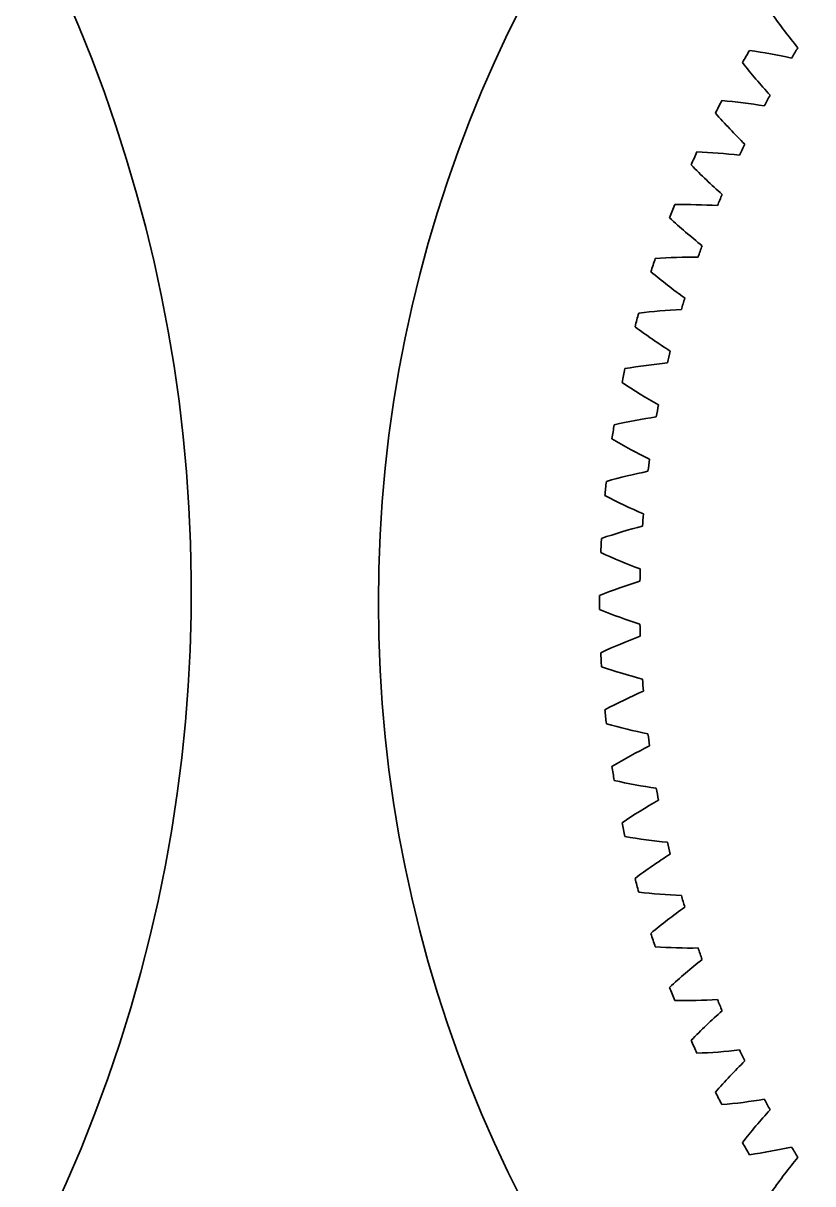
# Model space of a CAD drawing. Header units: inches. Extents: x 1.4 to 27.7, y -14.7 to -0.1.
# Drawn here: x 14.57 to 18.06, y -10.12 to -5 of the extents above; entities that cross this region are included whole.
import ezdxf

# ---------------------------------------------------------------- set-up
doc = ezdxf.new("R2010")
doc.units = ezdxf.units.IN
doc.header["$MEASUREMENT"] = 0
doc.layers.add('Layer 1', color=7, linetype='Continuous')

# ---------------------------------------------------------------- blocks, each defined once
blk = doc.blocks.new('block 82')
at = {"layer": 'Layer 1', "color": 7, "lineweight": 35, "true_color": 0xffffff}
blk.add_open_spline([(17.8792, -4.9552), (17.9154, -5.0068), (17.9537, -5.0569), (17.9939, -5.1055)], degree=3, dxfattribs=at)
blk = doc.blocks.new('block 83')
at = {"layer": 'Layer 1', "color": 7, "lineweight": 35, "true_color": 0xffffff}
blk.add_open_spline([(17.9939, -5.1055), (17.9845, -5.1207), (17.9751, -5.136), (17.9658, -5.1513)], degree=3, dxfattribs=at)
blk = doc.blocks.new('block 84')
at = {"layer": 'Layer 1', "color": 7, "lineweight": 35, "true_color": 0xffffff}
blk.add_open_spline([(17.9658, -5.1513), (17.9043, -5.1375), (17.8422, -5.1262), (17.7798, -5.1173)], degree=3, dxfattribs=at)
blk = doc.blocks.new('block 85')
at = {"layer": 'Layer 1', "color": 7, "lineweight": 35, "true_color": 0xffffff}
blk.add_open_spline([(17.7798, -5.1173), (17.7693, -5.1353), (17.7589, -5.1533), (17.7487, -5.1713)], degree=3, dxfattribs=at)
blk = doc.blocks.new('block 86')
at = {"layer": 'Layer 1', "color": 7, "lineweight": 35, "true_color": 0xffffff}
blk.add_open_spline([(17.7487, -5.1713), (17.7875, -5.221), (17.8284, -5.269), (17.8711, -5.3154)], degree=3, dxfattribs=at)
blk = doc.blocks.new('block 87')
at = {"layer": 'Layer 1', "color": 7, "lineweight": 35, "true_color": 0xffffff}
blk.add_open_spline([(17.8711, -5.3154), (17.8625, -5.3311), (17.8539, -5.3469), (17.8454, -5.3627)], degree=3, dxfattribs=at)
blk = doc.blocks.new('block 88')
at = {"layer": 'Layer 1', "color": 7, "lineweight": 35, "true_color": 0xffffff}
blk.add_open_spline([(17.8454, -5.3627), (17.7833, -5.3521), (17.7207, -5.344), (17.6579, -5.3385)], degree=3, dxfattribs=at)
blk = doc.blocks.new('block 89')
at = {"layer": 'Layer 1', "color": 7, "lineweight": 35, "true_color": 0xffffff}
blk.add_open_spline([(17.6579, -5.3385), (17.6484, -5.3569), (17.6389, -5.3754), (17.6296, -5.394)], degree=3, dxfattribs=at)
blk = doc.blocks.new('block 90')
at = {"layer": 'Layer 1', "color": 7, "lineweight": 35, "true_color": 0xffffff}
blk.add_open_spline([(17.6296, -5.394), (17.6711, -5.4415), (17.7143, -5.4874), (17.7594, -5.5315)], degree=3, dxfattribs=at)
blk = doc.blocks.new('block 91')
at = {"layer": 'Layer 1', "color": 7, "lineweight": 35, "true_color": 0xffffff}
blk.add_open_spline([(17.7594, -5.5315), (17.7516, -5.5476), (17.7439, -5.5638), (17.7363, -5.58)], degree=3, dxfattribs=at)
blk = doc.blocks.new('block 92')
at = {"layer": 'Layer 1', "color": 7, "lineweight": 35, "true_color": 0xffffff}
blk.add_open_spline([(17.7363, -5.58), (17.6737, -5.5727), (17.6107, -5.5679), (17.5478, -5.5657)], degree=3, dxfattribs=at)
blk = doc.blocks.new('block 93')
at = {"layer": 'Layer 1', "color": 7, "lineweight": 35, "true_color": 0xffffff}
blk.add_open_spline([(17.5478, -5.5657), (17.5392, -5.5846), (17.5307, -5.6036), (17.5224, -5.6226)], degree=3, dxfattribs=at)
blk = doc.blocks.new('block 94')
at = {"layer": 'Layer 1', "color": 7, "lineweight": 35, "true_color": 0xffffff}
blk.add_open_spline([(17.5224, -5.6226), (17.5662, -5.6679), (17.6119, -5.7114), (17.6592, -5.7531)], degree=3, dxfattribs=at)
blk = doc.blocks.new('block 95')
at = {"layer": 'Layer 1', "color": 7, "lineweight": 35, "true_color": 0xffffff}
blk.add_open_spline([(17.6592, -5.7531), (17.6523, -5.7696), (17.6454, -5.7862), (17.6386, -5.8028)], degree=3, dxfattribs=at)
blk = doc.blocks.new('block 96')
at = {"layer": 'Layer 1', "color": 7, "lineweight": 35, "true_color": 0xffffff}
blk.add_open_spline([(17.6386, -5.8028), (17.5757, -5.7988), (17.5127, -5.7973), (17.4496, -5.7983)], degree=3, dxfattribs=at)
blk = doc.blocks.new('block 97')
at = {"layer": 'Layer 1', "color": 7, "lineweight": 35, "true_color": 0xffffff}
blk.add_open_spline([(17.4496, -5.7983), (17.442, -5.8177), (17.4346, -5.8371), (17.4273, -5.8565)], degree=3, dxfattribs=at)
blk = doc.blocks.new('block 98')
at = {"layer": 'Layer 1', "color": 7, "lineweight": 35, "true_color": 0xffffff}
blk.add_open_spline([(17.4273, -5.8565), (17.4734, -5.8994), (17.5213, -5.9405), (17.5707, -5.9796)], degree=3, dxfattribs=at)
blk = doc.blocks.new('block 99')
at = {"layer": 'Layer 1', "color": 7, "lineweight": 35, "true_color": 0xffffff}
blk.add_open_spline([(17.5707, -5.9796), (17.5647, -5.9965), (17.5587, -6.0134), (17.5528, -6.0303)], degree=3, dxfattribs=at)
blk = doc.blocks.new('block 100')
at = {"layer": 'Layer 1', "color": 7, "lineweight": 35, "true_color": 0xffffff}
blk.add_open_spline([(17.5528, -6.0303), (17.4897, -6.0296), (17.4267, -6.0314), (17.3638, -6.0358)], degree=3, dxfattribs=at)
blk = doc.blocks.new('block 101')
at = {"layer": 'Layer 1', "color": 7, "lineweight": 35, "true_color": 0xffffff}
blk.add_open_spline([(17.3638, -6.0358), (17.3572, -6.0555), (17.3508, -6.0753), (17.3445, -6.0951)], degree=3, dxfattribs=at)
blk = doc.blocks.new('block 102')
at = {"layer": 'Layer 1', "color": 7, "lineweight": 35, "true_color": 0xffffff}
blk.add_open_spline([(17.3445, -6.0951), (17.3929, -6.1355), (17.4428, -6.1741), (17.4942, -6.2105)], degree=3, dxfattribs=at)
blk = doc.blocks.new('block 103')
at = {"layer": 'Layer 1', "color": 7, "lineweight": 35, "true_color": 0xffffff}
blk.add_open_spline([(17.4942, -6.2105), (17.4891, -6.2277), (17.484, -6.2449), (17.479, -6.2621)], degree=3, dxfattribs=at)
blk = doc.blocks.new('block 104')
at = {"layer": 'Layer 1', "color": 7, "lineweight": 35, "true_color": 0xffffff}
blk.add_open_spline([(17.479, -6.2621), (17.416, -6.2647), (17.3531, -6.2698), (17.2905, -6.2774)], degree=3, dxfattribs=at)
blk = doc.blocks.new('block 105')
at = {"layer": 'Layer 1', "color": 7, "lineweight": 35, "true_color": 0xffffff}
blk.add_open_spline([(17.2905, -6.2774), (17.285, -6.2974), (17.2796, -6.3175), (17.2744, -6.3376)], degree=3, dxfattribs=at)
blk = doc.blocks.new('block 106')
at = {"layer": 'Layer 1', "color": 7, "lineweight": 35, "true_color": 0xffffff}
blk.add_open_spline([(17.2744, -6.3376), (17.3248, -6.3755), (17.3767, -6.4114), (17.4299, -6.4451)], degree=3, dxfattribs=at)
blk = doc.blocks.new('block 107')
at = {"layer": 'Layer 1', "color": 7, "lineweight": 35, "true_color": 0xffffff}
blk.add_open_spline([(17.4299, -6.4451), (17.4257, -6.4625), (17.4215, -6.4799), (17.4174, -6.4974)], degree=3, dxfattribs=at)
blk = doc.blocks.new('block 108')
at = {"layer": 'Layer 1', "color": 7, "lineweight": 35, "true_color": 0xffffff}
blk.add_open_spline([(17.4174, -6.4974), (17.3546, -6.5033), (17.2921, -6.5117), (17.23, -6.5225)], degree=3, dxfattribs=at)
blk = doc.blocks.new('block 109')
at = {"layer": 'Layer 1', "color": 7, "lineweight": 35, "true_color": 0xffffff}
blk.add_open_spline([(17.23, -6.5225), (17.2255, -6.5428), (17.2212, -6.5632), (17.217, -6.5835)], degree=3, dxfattribs=at)
blk = doc.blocks.new('block 110')
at = {"layer": 'Layer 1', "color": 7, "lineweight": 35, "true_color": 0xffffff}
blk.add_open_spline([(17.217, -6.5835), (17.2693, -6.6187), (17.323, -6.6518), (17.378, -6.6827)], degree=3, dxfattribs=at)
blk = doc.blocks.new('block 111')
at = {"layer": 'Layer 1', "color": 7, "lineweight": 35, "true_color": 0xffffff}
blk.add_open_spline([(17.378, -6.6827), (17.3746, -6.7003), (17.3714, -6.7179), (17.3682, -6.7356)], degree=3, dxfattribs=at)
blk = doc.blocks.new('block 112')
at = {"layer": 'Layer 1', "color": 7, "lineweight": 35, "true_color": 0xffffff}
blk.add_open_spline([(17.3682, -6.7356), (17.3058, -6.7447), (17.2438, -6.7564), (17.1824, -6.7705)], degree=3, dxfattribs=at)
blk = doc.blocks.new('block 113')
at = {"layer": 'Layer 1', "color": 7, "lineweight": 35, "true_color": 0xffffff}
blk.add_open_spline([(17.1824, -6.7705), (17.179, -6.791), (17.1757, -6.8115), (17.1726, -6.8321)], degree=3, dxfattribs=at)
blk = doc.blocks.new('block 114')
at = {"layer": 'Layer 1', "color": 7, "lineweight": 35, "true_color": 0xffffff}
blk.add_open_spline([(17.1726, -6.8321), (17.2267, -6.8645), (17.2821, -6.8947), (17.3386, -6.9227)], degree=3, dxfattribs=at)
blk = doc.blocks.new('block 115')
at = {"layer": 'Layer 1', "color": 7, "lineweight": 35, "true_color": 0xffffff}
blk.add_open_spline([(17.3386, -6.9227), (17.3361, -6.9405), (17.3338, -6.9582), (17.3315, -6.976)], degree=3, dxfattribs=at)
blk = doc.blocks.new('block 116')
at = {"layer": 'Layer 1', "color": 7, "lineweight": 35, "true_color": 0xffffff}
blk.add_open_spline([(17.3315, -6.976), (17.2697, -6.9884), (17.2084, -7.0033), (17.1478, -7.0206)], degree=3, dxfattribs=at)
blk = doc.blocks.new('block 117')
at = {"layer": 'Layer 1', "color": 7, "lineweight": 35, "true_color": 0xffffff}
blk.add_open_spline([(17.1478, -7.0206), (17.1455, -7.0413), (17.1433, -7.0619), (17.1413, -7.0826)], degree=3, dxfattribs=at)
blk = doc.blocks.new('block 118')
at = {"layer": 'Layer 1', "color": 7, "lineweight": 35, "true_color": 0xffffff}
blk.add_open_spline([(17.1413, -7.0826), (17.197, -7.1121), (17.2538, -7.1394), (17.3117, -7.1644)], degree=3, dxfattribs=at)
blk = doc.blocks.new('block 119')
at = {"layer": 'Layer 1', "color": 7, "lineweight": 35, "true_color": 0xffffff}
blk.add_open_spline([(17.3117, -7.1644), (17.3102, -7.1823), (17.3088, -7.2002), (17.3075, -7.218)], degree=3, dxfattribs=at)
blk = doc.blocks.new('block 120')
at = {"layer": 'Layer 1', "color": 7, "lineweight": 35, "true_color": 0xffffff}
blk.add_open_spline([(17.3075, -7.218), (17.2464, -7.2337), (17.186, -7.2517), (17.1264, -7.2722)], degree=3, dxfattribs=at)
blk = doc.blocks.new('block 121')
at = {"layer": 'Layer 1', "color": 7, "lineweight": 35, "true_color": 0xffffff}
blk.add_open_spline([(17.1264, -7.2722), (17.1252, -7.2929), (17.124, -7.3137), (17.1231, -7.3345)], degree=3, dxfattribs=at)
blk = doc.blocks.new('block 122')
at = {"layer": 'Layer 1', "color": 7, "lineweight": 35, "true_color": 0xffffff}
blk.add_open_spline([(17.1231, -7.3345), (17.1803, -7.361), (17.2385, -7.3853), (17.2976, -7.4072)], degree=3, dxfattribs=at)
blk = doc.blocks.new('block 123')
at = {"layer": 'Layer 1', "color": 7, "lineweight": 35, "true_color": 0xffffff}
blk.add_open_spline([(17.2976, -7.4072), (17.297, -7.4252), (17.2966, -7.4431), (17.2962, -7.461)], degree=3, dxfattribs=at)
blk = doc.blocks.new('block 124')
at = {"layer": 'Layer 1', "color": 7, "lineweight": 35, "true_color": 0xffffff}
blk.add_open_spline([(17.2962, -7.461), (17.236, -7.4798), (17.1766, -7.501), (17.1181, -7.5246)], degree=3, dxfattribs=at)
blk = doc.blocks.new('block 125')
at = {"layer": 'Layer 1', "color": 7, "lineweight": 35, "true_color": 0xffffff}
blk.add_open_spline([(17.1181, -7.5246), (17.118, -7.5453), (17.118, -7.5661), (17.1181, -7.5869)], degree=3, dxfattribs=at)
blk = doc.blocks.new('block 126')
at = {"layer": 'Layer 1', "color": 7, "lineweight": 35, "true_color": 0xffffff}
blk.add_open_spline([(17.1181, -7.5869), (17.1766, -7.6105), (17.236, -7.6317), (17.2962, -7.6504)], degree=3, dxfattribs=at)
blk = doc.blocks.new('block 127')
at = {"layer": 'Layer 1', "color": 7, "lineweight": 35, "true_color": 0xffffff}
blk.add_open_spline([(17.2962, -7.6504), (17.2966, -7.6684), (17.297, -7.6863), (17.2976, -7.7042)], degree=3, dxfattribs=at)
blk = doc.blocks.new('block 128')
at = {"layer": 'Layer 1', "color": 7, "lineweight": 35, "true_color": 0xffffff}
blk.add_open_spline([(17.2976, -7.7042), (17.2385, -7.7261), (17.1803, -7.7504), (17.1231, -7.777)], degree=3, dxfattribs=at)
blk = doc.blocks.new('block 129')
at = {"layer": 'Layer 1', "color": 7, "lineweight": 35, "true_color": 0xffffff}
blk.add_open_spline([(17.1231, -7.777), (17.124, -7.7978), (17.1252, -7.8185), (17.1264, -7.8393)], degree=3, dxfattribs=at)
blk = doc.blocks.new('block 130')
at = {"layer": 'Layer 1', "color": 7, "lineweight": 35, "true_color": 0xffffff}
blk.add_open_spline([(17.1264, -7.8393), (17.186, -7.8597), (17.2464, -7.8778), (17.3075, -7.8934)], degree=3, dxfattribs=at)
blk = doc.blocks.new('block 131')
at = {"layer": 'Layer 1', "color": 7, "lineweight": 35, "true_color": 0xffffff}
blk.add_open_spline([(17.3075, -7.8934), (17.3088, -7.9113), (17.3102, -7.9292), (17.3117, -7.947)], degree=3, dxfattribs=at)
blk = doc.blocks.new('block 132')
at = {"layer": 'Layer 1', "color": 7, "lineweight": 35, "true_color": 0xffffff}
blk.add_open_spline([(17.3117, -7.947), (17.2538, -7.972), (17.197, -7.9993), (17.1413, -8.0288)], degree=3, dxfattribs=at)
blk = doc.blocks.new('block 133')
at = {"layer": 'Layer 1', "color": 7, "lineweight": 35, "true_color": 0xffffff}
blk.add_open_spline([(17.1413, -8.0288), (17.1433, -8.0495), (17.1455, -8.0702), (17.1478, -8.0908)], degree=3, dxfattribs=at)
blk = doc.blocks.new('block 134')
at = {"layer": 'Layer 1', "color": 7, "lineweight": 35, "true_color": 0xffffff}
blk.add_open_spline([(17.1478, -8.0908), (17.2084, -8.1081), (17.2697, -8.123), (17.3315, -8.1354)], degree=3, dxfattribs=at)
blk = doc.blocks.new('block 135')
at = {"layer": 'Layer 1', "color": 7, "lineweight": 35, "true_color": 0xffffff}
blk.add_open_spline([(17.3315, -8.1354), (17.3338, -8.1532), (17.3361, -8.171), (17.3386, -8.1888)], degree=3, dxfattribs=at)
blk = doc.blocks.new('block 136')
at = {"layer": 'Layer 1', "color": 7, "lineweight": 35, "true_color": 0xffffff}
blk.add_open_spline([(17.3386, -8.1888), (17.2821, -8.2167), (17.2267, -8.247), (17.1726, -8.2794)], degree=3, dxfattribs=at)
blk = doc.blocks.new('block 137')
at = {"layer": 'Layer 1', "color": 7, "lineweight": 35, "true_color": 0xffffff}
blk.add_open_spline([(17.1726, -8.2794), (17.1757, -8.2999), (17.179, -8.3205), (17.1824, -8.341)], degree=3, dxfattribs=at)
blk = doc.blocks.new('block 138')
at = {"layer": 'Layer 1', "color": 7, "lineweight": 35, "true_color": 0xffffff}
blk.add_open_spline([(17.1824, -8.341), (17.2438, -8.3551), (17.3058, -8.3667), (17.3682, -8.3759)], degree=3, dxfattribs=at)
blk = doc.blocks.new('block 139')
at = {"layer": 'Layer 1', "color": 7, "lineweight": 35, "true_color": 0xffffff}
blk.add_open_spline([(17.3682, -8.3759), (17.3714, -8.3935), (17.3746, -8.4112), (17.378, -8.4288)], degree=3, dxfattribs=at)
blk = doc.blocks.new('block 140')
at = {"layer": 'Layer 1', "color": 7, "lineweight": 35, "true_color": 0xffffff}
blk.add_open_spline([(17.378, -8.4288), (17.323, -8.4597), (17.2693, -8.4927), (17.217, -8.5279)], degree=3, dxfattribs=at)
blk = doc.blocks.new('block 141')
at = {"layer": 'Layer 1', "color": 7, "lineweight": 35, "true_color": 0xffffff}
blk.add_open_spline([(17.217, -8.5279), (17.2212, -8.5483), (17.2255, -8.5686), (17.23, -8.5889)], degree=3, dxfattribs=at)
blk = doc.blocks.new('block 142')
at = {"layer": 'Layer 1', "color": 7, "lineweight": 35, "true_color": 0xffffff}
blk.add_open_spline([(17.23, -8.5889), (17.2921, -8.5998), (17.3546, -8.6082), (17.4174, -8.6141)], degree=3, dxfattribs=at)
blk = doc.blocks.new('block 143')
at = {"layer": 'Layer 1', "color": 7, "lineweight": 35, "true_color": 0xffffff}
blk.add_open_spline([(17.4174, -8.6141), (17.4215, -8.6315), (17.4257, -8.649), (17.4299, -8.6664)], degree=3, dxfattribs=at)
blk = doc.blocks.new('block 144')
at = {"layer": 'Layer 1', "color": 7, "lineweight": 35, "true_color": 0xffffff}
blk.add_open_spline([(17.4299, -8.6664), (17.3767, -8.7001), (17.3248, -8.736), (17.2744, -8.7738)], degree=3, dxfattribs=at)
blk = doc.blocks.new('block 145')
at = {"layer": 'Layer 1', "color": 7, "lineweight": 35, "true_color": 0xffffff}
blk.add_open_spline([(17.2744, -8.7738), (17.2796, -8.794), (17.285, -8.814), (17.2905, -8.8341)], degree=3, dxfattribs=at)
blk = doc.blocks.new('block 146')
at = {"layer": 'Layer 1', "color": 7, "lineweight": 35, "true_color": 0xffffff}
blk.add_open_spline([(17.2905, -8.8341), (17.3531, -8.8417), (17.416, -8.8468), (17.479, -8.8494)], degree=3, dxfattribs=at)
blk = doc.blocks.new('block 147')
at = {"layer": 'Layer 1', "color": 7, "lineweight": 35, "true_color": 0xffffff}
blk.add_open_spline([(17.479, -8.8494), (17.484, -8.8666), (17.4891, -8.8838), (17.4942, -8.9009)], degree=3, dxfattribs=at)
blk = doc.blocks.new('block 148')
at = {"layer": 'Layer 1', "color": 7, "lineweight": 35, "true_color": 0xffffff}
blk.add_open_spline([(17.4942, -8.9009), (17.4428, -8.9374), (17.3929, -8.9759), (17.3445, -9.0164)], degree=3, dxfattribs=at)
blk = doc.blocks.new('block 149')
at = {"layer": 'Layer 1', "color": 7, "lineweight": 35, "true_color": 0xffffff}
blk.add_open_spline([(17.3445, -9.0164), (17.3508, -9.0362), (17.3572, -9.056), (17.3638, -9.0757)], degree=3, dxfattribs=at)
blk = doc.blocks.new('block 150')
at = {"layer": 'Layer 1', "color": 7, "lineweight": 35, "true_color": 0xffffff}
blk.add_open_spline([(17.3638, -9.0757), (17.4267, -9.08), (17.4897, -9.0818), (17.5528, -9.0811)], degree=3, dxfattribs=at)
blk = doc.blocks.new('block 151')
at = {"layer": 'Layer 1', "color": 7, "lineweight": 35, "true_color": 0xffffff}
blk.add_open_spline([(17.5528, -9.0811), (17.5587, -9.098), (17.5647, -9.1149), (17.5707, -9.1318)], degree=3, dxfattribs=at)
blk = doc.blocks.new('block 152')
at = {"layer": 'Layer 1', "color": 7, "lineweight": 35, "true_color": 0xffffff}
blk.add_open_spline([(17.5707, -9.1318), (17.5213, -9.1709), (17.4734, -9.212), (17.4273, -9.255)], degree=3, dxfattribs=at)
blk = doc.blocks.new('block 153')
at = {"layer": 'Layer 1', "color": 7, "lineweight": 35, "true_color": 0xffffff}
blk.add_open_spline([(17.4273, -9.255), (17.4346, -9.2744), (17.442, -9.2938), (17.4496, -9.3132)], degree=3, dxfattribs=at)
blk = doc.blocks.new('block 154')
at = {"layer": 'Layer 1', "color": 7, "lineweight": 35, "true_color": 0xffffff}
blk.add_open_spline([(17.4496, -9.3132), (17.5127, -9.3142), (17.5757, -9.3127), (17.6386, -9.3087)], degree=3, dxfattribs=at)
blk = doc.blocks.new('block 155')
at = {"layer": 'Layer 1', "color": 7, "lineweight": 35, "true_color": 0xffffff}
blk.add_open_spline([(17.6386, -9.3087), (17.6454, -9.3253), (17.6523, -9.3418), (17.6592, -9.3584)], degree=3, dxfattribs=at)
blk = doc.blocks.new('block 156')
at = {"layer": 'Layer 1', "color": 7, "lineweight": 35, "true_color": 0xffffff}
blk.add_open_spline([(17.6592, -9.3584), (17.6119, -9.4), (17.5662, -9.4435), (17.5224, -9.4888)], degree=3, dxfattribs=at)
blk = doc.blocks.new('block 157')
at = {"layer": 'Layer 1', "color": 7, "lineweight": 35, "true_color": 0xffffff}
blk.add_open_spline([(17.5224, -9.4888), (17.5307, -9.5079), (17.5392, -9.5269), (17.5478, -9.5458)], degree=3, dxfattribs=at)
blk = doc.blocks.new('block 158')
at = {"layer": 'Layer 1', "color": 7, "lineweight": 35, "true_color": 0xffffff}
blk.add_open_spline([(17.5478, -9.5458), (17.6107, -9.5435), (17.6737, -9.5387), (17.7363, -9.5314)], degree=3, dxfattribs=at)
blk = doc.blocks.new('block 159')
at = {"layer": 'Layer 1', "color": 7, "lineweight": 35, "true_color": 0xffffff}
blk.add_open_spline([(17.7363, -9.5314), (17.7439, -9.5477), (17.7516, -9.5638), (17.7594, -9.58)], degree=3, dxfattribs=at)
blk = doc.blocks.new('block 160')
at = {"layer": 'Layer 1', "color": 7, "lineweight": 35, "true_color": 0xffffff}
blk.add_open_spline([(17.7594, -9.58), (17.7143, -9.624), (17.6711, -9.6699), (17.6296, -9.7175)], degree=3, dxfattribs=at)
blk = doc.blocks.new('block 161')
at = {"layer": 'Layer 1', "color": 7, "lineweight": 35, "true_color": 0xffffff}
blk.add_open_spline([(17.6296, -9.7175), (17.6389, -9.736), (17.6484, -9.7545), (17.6579, -9.773)], degree=3, dxfattribs=at)
blk = doc.blocks.new('block 162')
at = {"layer": 'Layer 1', "color": 7, "lineweight": 35, "true_color": 0xffffff}
blk.add_open_spline([(17.6579, -9.773), (17.7207, -9.7674), (17.7833, -9.7594), (17.8454, -9.7488)], degree=3, dxfattribs=at)
blk = doc.blocks.new('block 163')
at = {"layer": 'Layer 1', "color": 7, "lineweight": 35, "true_color": 0xffffff}
blk.add_open_spline([(17.8454, -9.7488), (17.8539, -9.7646), (17.8625, -9.7803), (17.8711, -9.796)], degree=3, dxfattribs=at)
blk = doc.blocks.new('block 164')
at = {"layer": 'Layer 1', "color": 7, "lineweight": 35, "true_color": 0xffffff}
blk.add_open_spline([(17.8711, -9.796), (17.8284, -9.8424), (17.7875, -9.8905), (17.7487, -9.9401)], degree=3, dxfattribs=at)
blk = doc.blocks.new('block 165')
at = {"layer": 'Layer 1', "color": 7, "lineweight": 35, "true_color": 0xffffff}
blk.add_open_spline([(17.7487, -9.9401), (17.7589, -9.9582), (17.7693, -9.9762), (17.7798, -9.9941)], degree=3, dxfattribs=at)
blk = doc.blocks.new('block 166')
at = {"layer": 'Layer 1', "color": 7, "lineweight": 35, "true_color": 0xffffff}
blk.add_open_spline([(17.7798, -9.9941), (17.8422, -9.9853), (17.9043, -9.9739), (17.9658, -9.9601)], degree=3, dxfattribs=at)
blk = doc.blocks.new('block 167')
at = {"layer": 'Layer 1', "color": 7, "lineweight": 35, "true_color": 0xffffff}
blk.add_open_spline([(17.9658, -9.9601), (17.9751, -9.9755), (17.9845, -9.9907), (17.9939, -10.006)], degree=3, dxfattribs=at)
blk = doc.blocks.new('block 168')
at = {"layer": 'Layer 1', "color": 7, "lineweight": 35, "true_color": 0xffffff}
blk.add_open_spline([(17.9939, -10.006), (17.9537, -10.0545), (17.9154, -10.1046), (17.8792, -10.1563)], degree=3, dxfattribs=at)
blk = doc.blocks.new('block 486')
at = {"layer": 'Layer 1', "color": 7, "lineweight": 35, "true_color": 0xffffff}
blk.add_open_spline([(27.7409, -7.5557), (27.7409, -4.3525), (25.1441, -1.7557), (21.9409, -1.7557), (18.7376, -1.7557), (16.1409, -4.3525), (16.1409, -7.5557), (16.1409, -10.759), (18.7376, -13.3557), (21.9409, -13.3557), (25.1441, -13.3557), (27.7409, -10.759), (27.7409, -7.5557), (27.7409, -7.5557), (27.7409, -7.5557), (27.7409, -7.5557)], degree=3, knots=[0, 0, 0, 0, 1, 1, 1, 2, 2, 2, 3, 3, 3, 4, 4, 4, 5, 5, 5, 5], dxfattribs=at)
blk = doc.blocks.new('block 2')
at = {"layer": 'Layer 1'}
for name in ['block 486', 'block 82', 'block 85', 'block 84', 'block 83', 'block 86', 'block 87', 'block 89', 'block 88', 'block 90', 'block 91', 'block 93', 'block 92', 'block 94', 'block 95', 'block 97', 'block 96', 'block 98', 'block 99', 'block 101', 'block 100', 'block 102', 'block 103', 'block 105', 'block 104', 'block 106', 'block 107', 'block 108', 'block 109', 'block 110', 'block 111', 'block 112', 'block 113', 'block 114', 'block 115', 'block 117', 'block 116', 'block 118', 'block 119', 'block 120', 'block 121', 'block 122', 'block 123', 'block 124', 'block 125', 'block 126', 'block 127', 'block 128', 'block 129', 'block 130', 'block 131', 'block 132', 'block 133', 'block 134', 'block 135', 'block 136', 'block 137', 'block 138', 'block 139', 'block 140', 'block 141', 'block 142', 'block 143', 'block 144', 'block 145', 'block 146', 'block 147', 'block 148', 'block 149', 'block 150', 'block 151', 'block 152', 'block 153', 'block 154', 'block 155', 'block 156', 'block 157', 'block 158', 'block 159', 'block 160', 'block 161', 'block 162', 'block 163', 'block 164', 'block 165', 'block 166', 'block 167', 'block 168']:
    blk.add_blockref(name, (0, 0), dxfattribs=at)
blk = doc.blocks.new('block 529')
at = {"layer": 'Layer 1', "color": 7, "lineweight": 35, "true_color": 0xffffff}
blk.add_open_spline([(14.6921, -10.2725), (16.223, -7.0254), (14.8319, -3.1521), (11.5848, -1.6212), (8.3378, -0.0902), (4.4645, -1.4814), (2.9335, -4.7284), (1.4026, -7.9755), (2.7937, -11.8488), (6.0408, -13.3797), (8.9128, -14.7339), (12.3429, -13.8148), (14.1531, -11.206)], degree=3, knots=[0, 0, 0, 0, 1, 1, 1, 2, 2, 2, 3, 3, 3, 4, 4, 4, 4], dxfattribs=at)
blk = doc.blocks.new('block 487')
at = {"layer": 'Layer 1'}
blk.add_blockref('block 529', (0, 0), dxfattribs=at)

msp = doc.modelspace()

# ---------------------------------------------------------------- block references
at = {"layer": 'Layer 1'}
for name in ['block 487', 'block 2']:
    msp.add_blockref(name, (0, 0), dxfattribs=at)

doc.saveas('drawing.dxf')
